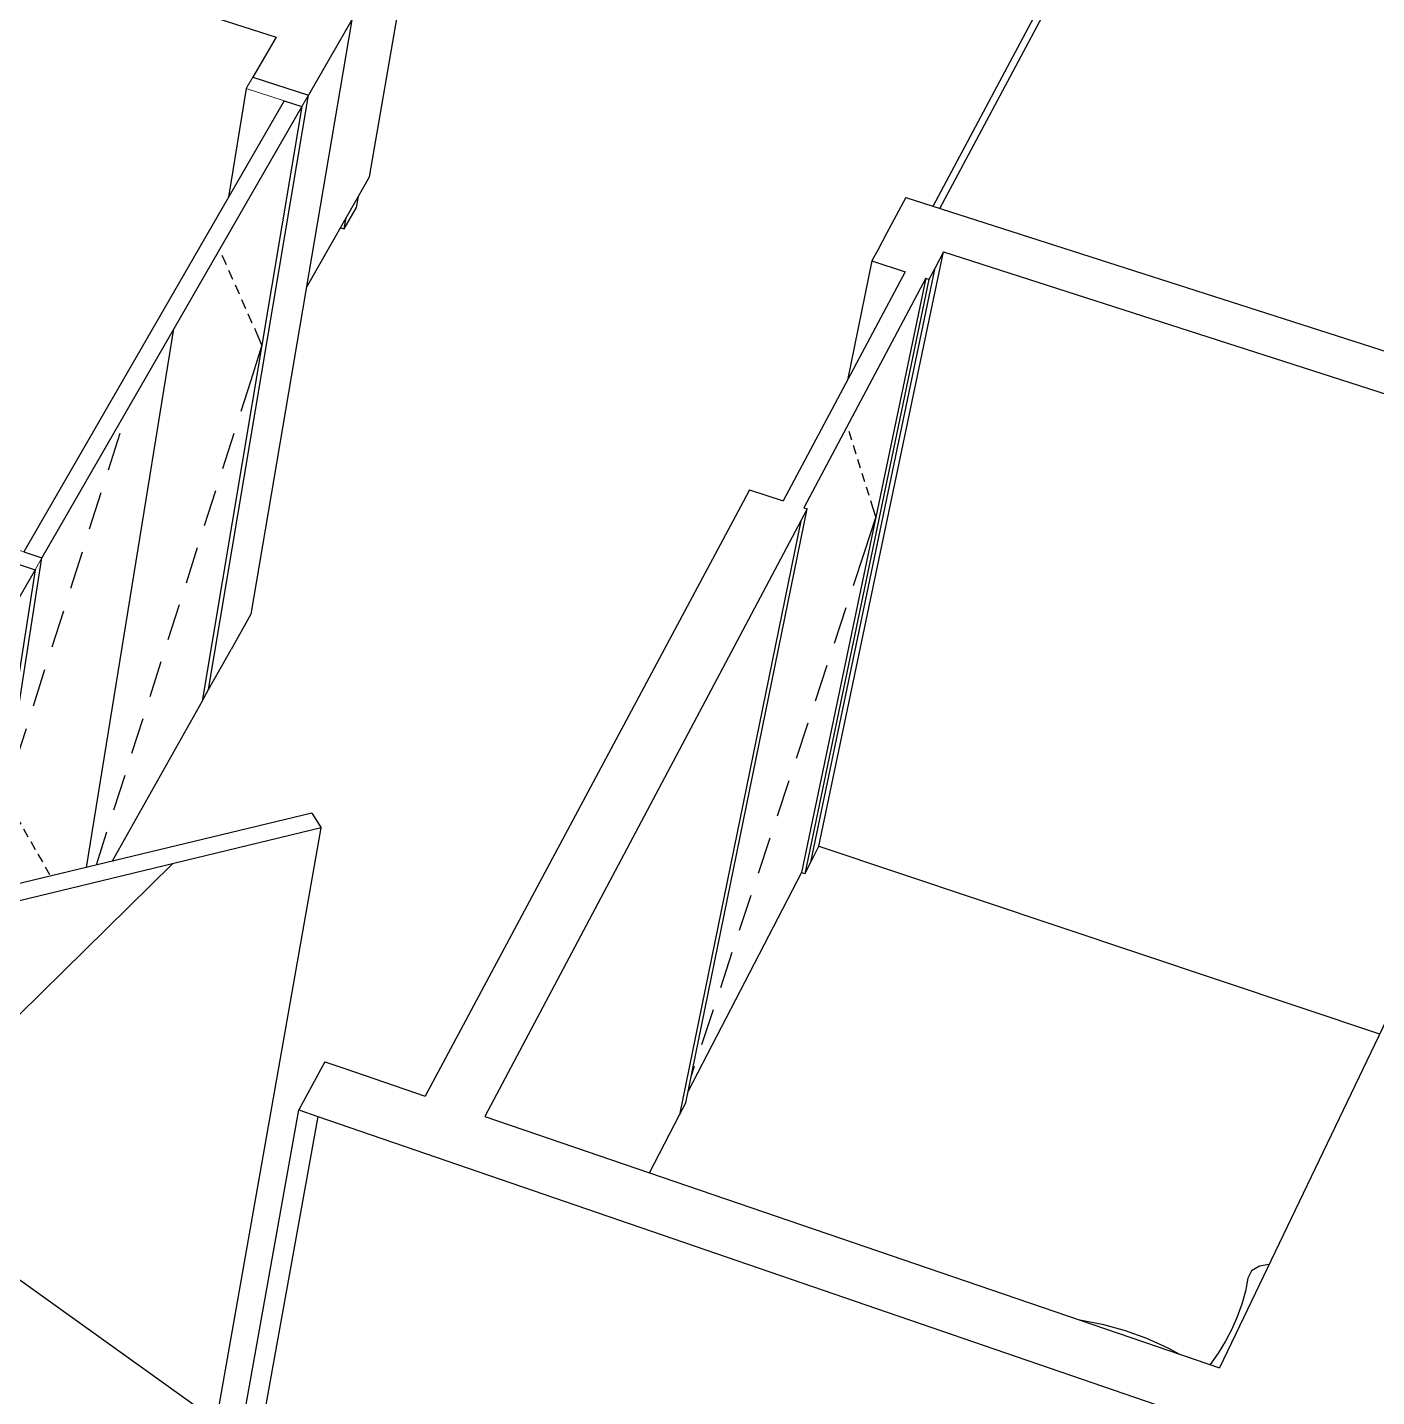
# Model space of a CAD drawing. Header units: millimetres. Extents: x 14050 to 24936, y -11631 to -4577.
# Drawn here: x 21368 to 22238, y -7873 to -6990 of the extents above; entities that cross this region are included whole.
import ezdxf

# ---------------------------------------------------------------- set-up
doc = ezdxf.new("R2010")
doc.units = ezdxf.units.MM
doc.header["$MEASUREMENT"] = 0
for name, color, linetype in [('NewA-Ee_25_10-M_WallsInternal', 7, 'Continuous'), ('NewA-Ee_40_20-M_GeneralFFAndEInternalMovable', 7, 'Continuous'), ('NewA-Ee_40_20-M_GeneralFFAndEInternalSanitary', 7, 'Continuous')]:
    doc.layers.add(name, color=color, linetype=linetype)

# ---------------------------------------------------------------- blocks, each defined once
blk = doc.blocks.new('Section Elem_31_1', base_point=(19801.11, -7873.17))
at = {"layer": 'NewA-Ee_25_10-M_WallsInternal', "linetype": 'Continuous'}
for p, q in [((21706.26, -6228.6), (21321.85, -6860.01)), ((21706.26, -6228.6), (21746.19, -6240.41)), ((21746.19, -6240.41), (21363.96, -6873.47)), ((21746.19, -6240.41), (21701.71, -6496.33)), ((21286.57, -6917.95), (21072.86, -7268.98)), ((21328.75, -6931.79), (21116.35, -7283.57)), ((21116.35, -7283.57), (21116.34, -7283.66)), ((21058.21, -7293.04), (20961.55, -7451.82)), ((21101.78, -7307.7), (21005.65, -7466.92)), ((21098.02, -7336.97), (21101.78, -7307.7)), ((21262.72, -7332.64), (21273.02, -7315.09))]:
    blk.add_line(p, q, dxfattribs=at)
blk = doc.blocks.new('Section Elem_36_1', base_point=(19801.11, -7873.17))
at = {"layer": 'NewA-Ee_25_10-M_WallsInternal', "linetype": 'Continuous'}
for p, q in [((21571.81, -7660.78), (21624.33, -7678.77)), ((21555, -7691.89), (22838.73, -8132.96)), ((21662.66, -7691.89), (22136.37, -7854.1))]:
    blk.add_line(p, q, dxfattribs=at)
blk = doc.blocks.new('Section Elem_38_1', base_point=(19801.11, -7873.17))
at = {"layer": 'NewA-Ee_25_10-M_WallsInternal', "linetype": 'Continuous'}
for p, q in [((21934.21, -7099.33), (21921.76, -7122.61)), ((21934.21, -7099.33), (22460.18, -7268.13)), ((21958.46, -7134.42), (22411.65, -7280.25)), ((21878.16, -7517.69), (22239.71, -7638.68))]:
    blk.add_line(p, q, dxfattribs=at)
blk = doc.blocks.new('Section Elem_39_1', base_point=(19801.11, -7873.17))
at = {"layer": 'NewA-Ee_25_10-M_WallsInternal', "linetype": 'Continuous'}
for p, q in [((21342.29, -6909.36), (21577.08, -6984.71)), ((21328.75, -6931.79), (21272.97, -7315.18)), ((21328.75, -6931.79), (21528.17, -6995.96)), ((21577.08, -6984.71), (21511.9, -7368.1)), ((21577.08, -6984.71), (21563.97, -7007.48)), ((21272.97, -7315.18), (21331.55, -7334.78)), ((21511.9, -7368.1), (21499.13, -7390.86))]:
    blk.add_line(p, q, dxfattribs=at)
blk = doc.blocks.new('Section Elem_58_1', base_point=(19801.11, -7873.17))
at = {"layer": 'NewA-Ee_25_10-M_WallsInternal', "linetype": 'Continuous'}
for p, q in [((21528.17, -6995.96), (21513.21, -7021.74)), ((21563.97, -7007.48), (21549.08, -7033.32)), ((21513.21, -7021.74), (21549.08, -7033.32)), ((21335.97, -7327.16), (21321.37, -7352.31)), ((21335.97, -7327.16), (21372.71, -7339.45)), ((21372.71, -7339.45), (21337.37, -7400.79)), ((21307.19, -7376.76), (21300.45, -7388.36)), ((21484.63, -7416.69), (21499.13, -7390.86)), ((21219, -7528.73), (21213.55, -7538.11)), ((21256.32, -7541.49), (21250.9, -7550.9))]:
    blk.add_line(p, q, dxfattribs=at)
blk = doc.blocks.new('Section Elem_59_1', base_point=(19801.11, -7873.17))
at = {"layer": 'NewA-Ee_25_10-M_WallsInternal', "linetype": 'Continuous'}
for p, q in [((21921.76, -7122.61), (21916.33, -7132.76)), ((21878.16, -7517.69), (21958.46, -7134.42)), ((21958.46, -7134.42), (21953.06, -7144.6)), ((21829.24, -7295.61), (21624.33, -7678.77)), ((21866.45, -7307.82), (21662.66, -7691.89)), ((21872.88, -7527.86), (21878.16, -7517.69)), ((21768.86, -7728.26), (21788.33, -7690.76))]:
    blk.add_line(p, q, dxfattribs=at)
blk = doc.blocks.new('Section Elem_75_1', base_point=(19801.11, -7873.17))
at = {"layer": 'NewA-Ee_25_10-M_WallsInternal', "linetype": 'Continuous'}
for p, q in [((22411.65, -7280.25), (22136.37, -7854.1)), ((22533.05, -7319.32), (22263.39, -7897.59)), ((22429.6, -7702.22), (22533.05, -7319.32)), ((22360.68, -7852.25), (22429.6, -7702.22))]:
    blk.add_line(p, q, dxfattribs=at)
blk = doc.blocks.new('Section Elem_95_1', base_point=(19801.11, -7873.17))
at = {"layer": 'NewA-Ee_25_10-M_WallsInternal', "linetype": 'Continuous'}
for p, q in [((21916.33, -7132.76), (21912.32, -7140.25)), ((21912.32, -7140.25), (21896.56, -7217.07)), ((21912.32, -7140.25), (21933.78, -7147.17)), ((21933.78, -7147.17), (21855.07, -7295.01)), ((21947.02, -7151.44), (21867.01, -7534.69)), ((21947.02, -7151.44), (21868.47, -7299.4)), ((21872.88, -7527.86), (21953.06, -7144.6)), ((21947.02, -7151.44), (21949.08, -7152.1)), ((21953.06, -7144.6), (21949.08, -7152.1)), ((21949.08, -7152.1), (21868.99, -7535.35)), ((21883.18, -7242.21), (21883.17, -7242.17)), ((21896.59, -7246.61), (21896.57, -7246.53)), ((21899.44, -7255.73), (21897.69, -7250.12)), ((21902.27, -7264.78), (21900.53, -7259.22)), ((21905.07, -7273.76), (21903.35, -7268.24)), ((21907.86, -7282.68), (21906.14, -7277.2)), ((21833.37, -7287.89), (21829.24, -7295.61)), ((21833.37, -7287.89), (21855.07, -7295.01)), ((21910.62, -7291.54), (21908.92, -7286.1)), ((21792.33, -7683.04), (21870.56, -7300.09)), ((21829.24, -7295.61), (21829.22, -7295.71)), ((21870.56, -7300.09), (21866.45, -7307.82)), ((21868.47, -7299.4), (21868.45, -7299.5)), ((21868.47, -7299.4), (21870.56, -7300.09)), ((21913.24, -7299.95), (21911.68, -7294.93)), ((21914.92, -7305.33), (21913.24, -7299.95)), ((21866.45, -7307.82), (21788.33, -7690.76)), ((21914.92, -7305.33), (21907.33, -7328.3)), ((21907.33, -7328.3), (21900.29, -7349.64)), ((21895.55, -7363.97), (21887.98, -7386.88)), ((21883.26, -7401.18), (21875.7, -7424.05)), ((21870.99, -7438.32), (21863.44, -7461.15)), ((21858.74, -7475.4), (21851.21, -7498.19)), ((21846.51, -7512.41), (21838.99, -7535.16)), ((21868.99, -7535.35), (21872.88, -7527.86)), ((21872.86, -7527.85), (21872.88, -7527.86)), ((21867.01, -7534.69), (21793.86, -7675.57)), ((21868.99, -7535.35), (21867.01, -7534.69)), ((21834.3, -7549.36), (21826.8, -7572.06)), ((21822.12, -7586.23), (21814.63, -7608.9)), ((21809.96, -7623.05), (21802.48, -7645.67)), ((21797.82, -7659.79), (21795.89, -7665.64)), ((21788.33, -7690.76), (21792.33, -7683.04)), ((21788.33, -7690.76), (21788.3, -7690.75))]:
    blk.add_line(p, q, dxfattribs=at)
blk = doc.blocks.new('Section Elem_102_1', base_point=(19801.11, -7873.17))
at = {"layer": 'NewA-Ee_25_10-M_WallsInternal', "linetype": 'Continuous'}
for p, q in [((21551.23, -7496.24), (21279.36, -7561.85)), ((21551.23, -7496.24), (21551.21, -7496.34)), ((21551.23, -7496.24), (21557.28, -7505.85)), ((21557.28, -7505.85), (21285.2, -7571.58)), ((21489.64, -7888.14), (21557.28, -7505.85)), ((21262.11, -7725.13), (21461.33, -7529.06)), ((21266.47, -7556.23), (21278.45, -7560.33)), ((21278.45, -7560.33), (21226.9, -7904.79)), ((21227.94, -7905.16), (21279.36, -7561.85)), ((21278.45, -7560.33), (21260.96, -7590.86)), ((21279.36, -7561.85), (21285.2, -7571.58)), ((21234.63, -7907.53), (21285.2, -7571.58)), ((21203.4, -7896.47), (21248.95, -7586.74)), ((21260.96, -7590.86), (21215.01, -7900.58)), ((21248.95, -7586.74), (21260.96, -7590.86)), ((21559.61, -7656.6), (21542.76, -7687.69)), ((21559.61, -7656.6), (21571.81, -7660.78)), ((21487.47, -7997.04), (21542.76, -7687.69)), ((21542.76, -7687.69), (21555, -7691.89)), ((21555, -7691.89), (21499.29, -8001.22)), ((21262.11, -7725.13), (21489.65, -7888.16)), ((21308.04, -7933.51), (21489.64, -7888.14))]:
    blk.add_line(p, q, dxfattribs=at)
blk = doc.blocks.new('Section Elem_118_1', base_point=(19801.11, -7873.17))
at = {"layer": 'NewA-Ee_25_10-M_WallsInternal', "color": 24, "linetype": 'Continuous', "lineweight": 13}
for p, q in [((21513.21, -7021.74), (21508.95, -7029.06)), ((21508.95, -7029.06), (21533.35, -7036.95)), ((21549.08, -7033.32), (21544.85, -7040.66)), ((21340.47, -7319.4), (21335.97, -7327.16)), ((21340.47, -7319.4), (21365.44, -7327.74)), ((21377.2, -7331.67), (21372.71, -7339.45))]:
    blk.add_line(p, q, dxfattribs=at)
at = {"layer": 'NewA-Ee_25_10-M_WallsInternal', "linetype": 'Continuous'}
for p, q in [((21484.63, -7416.69), (21549.08, -7033.32)), ((21508.95, -7029.06), (21497.45, -7099.12)), ((21533.35, -7036.95), (21544.85, -7040.66)), ((21544.85, -7040.66), (21480.51, -7424.03)), ((21480.14, -7129.1), (21480.13, -7129.07)), ((21491.84, -7133.05), (21491.76, -7132.87)), ((21496.09, -7142.65), (21493.48, -7136.75)), ((21500.3, -7152.17), (21497.71, -7146.32)), ((21504.49, -7161.63), (21501.92, -7155.82)), ((21508.64, -7171.02), (21506.09, -7165.25)), ((21512.76, -7180.34), (21510.23, -7174.61)), ((21405.92, -7531.3), (21462.2, -7184.11)), ((21516.55, -7188.9), (21514.34, -7183.9)), ((21519.05, -7194.56), (21511.78, -7217.35)), ((21519.05, -7194.56), (21516.55, -7188.9)), ((21511.78, -7217.35), (21505.4, -7237.34)), ((21420.63, -7232.15), (21420.67, -7232.02)), ((21432.18, -7236.63), (21432.41, -7235.9)), ((21420.04, -7274.87), (21427.51, -7251.34)), ((21500.87, -7251.55), (21493.62, -7274.27)), ((21407.93, -7313.04), (21415.38, -7289.56)), ((21489.09, -7288.46), (21481.86, -7311.14)), ((21365.44, -7327.74), (21377.2, -7331.67)), ((21395.84, -7351.14), (21403.28, -7327.71)), ((21477.34, -7325.3), (21470.12, -7347.93)), ((21343.7, -7546.32), (21377.2, -7331.67)), ((21372.71, -7339.45), (21340.37, -7547.12)), ((21465.61, -7362.07), (21458.4, -7384.66)), ((21383.78, -7389.17), (21391.2, -7365.78)), ((21453.89, -7398.77), (21446.7, -7421.33)), ((21371.74, -7427.13), (21379.14, -7403.78)), ((21480.51, -7424.03), (21422.55, -7527.29)), ((21480.51, -7424.03), (21480.48, -7424.01)), ((21480.51, -7424.03), (21484.63, -7416.69)), ((21360.61, -7462.19), (21367.11, -7441.71)), ((21442.2, -7435.41), (21435.02, -7457.93)), ((21353.23, -7485.47), (21360.61, -7462.19)), ((21430.53, -7471.99), (21423.36, -7494.46)), ((21353.23, -7485.47), (21356.17, -7490.61)), ((21356.17, -7490.61), (21358.74, -7495.1)), ((21360.56, -7498.28), (21363.47, -7503.36)), ((21365.28, -7506.52), (21368.17, -7511.56)), ((21418.89, -7508.49), (21412.08, -7529.82)), ((21369.97, -7514.7), (21372.83, -7519.7)), ((21374.62, -7522.82), (21377.46, -7527.78)), ((21379.23, -7530.88), (21382.06, -7535.81))]:
    blk.add_line(p, q, dxfattribs=at)
at = {"layer": 'NewA-Ee_25_10-M_WallsInternal', "linetype": 'Continuous', "flags": 128}
for points in [[(21533.35, -7036.95), (21450.58, -7180.3), (21365.44, -7327.74)], [(21544.85, -7040.66), (21462.2, -7184.11), (21377.2, -7331.67)]]:
    blk.add_lwpolyline(points, dxfattribs=at)
blk = doc.blocks.new('Section Elem_224_1', base_point=(19801.11, -7873.17))
at = {"layer": 'NewA-Ee_40_20-M_GeneralFFAndEInternalMovable', "linetype": 'Continuous'}
for p, q in [((21951.83, -7104.98), (22065.26, -6892.07)), ((21956.22, -7106.39), (22070.69, -6891.33)), ((22065.26, -6892.07), (22068.61, -6890.87)), ((22065.26, -6892.07), (22066.3, -6890.98)), ((22066.3, -6890.98), (22067.92, -6890.31)), ((22067.92, -6890.31), (22069.84, -6889.99)), ((22068.61, -6890.87), (22070.69, -6891.33)), ((22069.84, -6889.99), (22070.64, -6889.92)), ((22070.64, -6889.92), (22071.82, -6890.13)), ((22070.69, -6891.33), (22070.93, -6891.08)), ((22070.87, -6891.01), (22070.93, -6891.08)), ((22070.93, -6891.08), (22071.41, -6891.16)), ((22071.42, -6891.11), (22071.41, -6891.16)), ((22071.41, -6891.16), (22565.85, -7045.95)), ((22071.42, -6891.11), (22072.01, -6890.19)), ((22071.82, -6890.13), (22072.01, -6890.19)), ((22072.01, -6890.19), (22566.33, -7044.93))]:
    blk.add_line(p, q, dxfattribs=at)
blk = doc.blocks.new('Section Elem_226_1', base_point=(19801.11, -7873.17))
at = {"layer": 'NewA-Ee_40_20-M_GeneralFFAndEInternalMovable', "linetype": 'Continuous'}
for p, q in [((21491.71, -6674.4), (21645.98, -6722.53)), ((21495.18, -6679.55), (21388.34, -6856.92)), ((21463.46, -6880.87), (21495.18, -6679.55)), ((21489.63, -6677.92), (21489.65, -6677.82)), ((21495.18, -6679.55), (21643.96, -6725.98)), ((21588.41, -7085.94), (21650.61, -6725.91)), ((21643.96, -6725.98), (21592.26, -6814.44)), ((21650.61, -6725.91), (21597.89, -6816.22)), ((21643.95, -6726.08), (21643.96, -6725.98)), ((21645.98, -6722.53), (21645.02, -6724.16)), ((21645.02, -6724.16), (21650.61, -6725.91)), ((21645.66, -6724.36), (21645.98, -6722.53)), ((21592.05, -6814.8), (21539.31, -6905.05)), ((21597.89, -6816.22), (21569.77, -6982.37)), ((21592.05, -6814.8), (21597.69, -6816.57)), ((21592.26, -6814.44), (21592.19, -6814.84)), ((21592.26, -6814.44), (21597.89, -6816.22)), ((21597.69, -6816.57), (21543.99, -6908.56)), ((21597.69, -6816.57), (21569.63, -6982.32)), ((21371.61, -6918.77), (21380.59, -6858.68)), ((21380.59, -6858.68), (21537.21, -6908.63)), ((21388.32, -6857.07), (21388.34, -6856.92)), ((21388.34, -6856.92), (21539.31, -6905.05)), ((21527.3, -6968.73), (21537.21, -6908.63)), ((21538.31, -6906.75), (21528.04, -6968.97)), ((21543.99, -6908.56), (21533.68, -6970.78)), ((21538.31, -6906.75), (21537.21, -6908.63)), ((21538.31, -6906.75), (21543.99, -6908.56)), ((21539.29, -6905.15), (21539.31, -6905.05)), ((21547.72, -7157.41), (21588.41, -7085.94)), ((21579.96, -7105.73), (21581.19, -7098.63)), ((21572.09, -7119.56), (21579.96, -7105.73)), ((21572.09, -7119.56), (21573.31, -7112.46)), ((21569.71, -7118.79), (21572.09, -7119.56))]:
    blk.add_line(p, q, dxfattribs=at)
at = {"layer": 'NewA-Ee_40_20-M_GeneralFFAndEInternalMovable', "linetype": 'Continuous', "flags": 128}
blk.add_lwpolyline([(21491.71, -6674.4), (21489.65, -6677.82), (21382.72, -6855.13), (21380.59, -6858.68)], dxfattribs=at)
blk = doc.blocks.new('Section Elem_247_1', base_point=(19801.11, -7873.17))
at = {"layer": 'NewA-Ee_40_20-M_GeneralFFAndEInternalSanitary', "linetype": 'Continuous'}
for p, q in [((22168.35, -7787.44), (22162.32, -7788.34)), ((22154.82, -7796.08), (22153.14, -7804.53)), ((22157.21, -7791.46), (22154.82, -7796.08)), ((22162.32, -7788.34), (22157.21, -7791.46)), ((22153.14, -7804.53), (22150.84, -7812.86)), ((22150.84, -7812.86), (22147.93, -7821.04)), ((22147.93, -7821.04), (22144.43, -7829.06)), ((22047.54, -7823.42), (22046.38, -7823.28)), ((22061.79, -7826.22), (22047.54, -7823.42)), ((22075.9, -7830.15), (22061.79, -7826.22)), ((22089.59, -7835.14), (22075.9, -7830.15)), ((22144.43, -7829.06), (22140.33, -7836.88)), ((22103.45, -7841.38), (22089.59, -7835.14)), ((22140.33, -7836.88), (22135.65, -7844.5)), ((22110.97, -7845.4), (22103.45, -7841.38)), ((22135.65, -7844.5), (22130.39, -7851.88)), ((22130.39, -7851.88), (22130.28, -7852.01))]:
    blk.add_line(p, q, dxfattribs=at)

msp = doc.modelspace()

# ---------------------------------------------------------------- block references
at = {"layer": 'NewA-Ee_25_10-M_WallsInternal', "lineweight": 0}
for name in ['Section Elem_36_1', 'Section Elem_31_1', 'Section Elem_39_1', 'Section Elem_58_1', 'Section Elem_118_1', 'Section Elem_38_1', 'Section Elem_59_1', 'Section Elem_95_1', 'Section Elem_75_1', 'Section Elem_102_1']:
    msp.add_blockref(name, (19801.11, -7873.17), dxfattribs=at)
at = {"layer": 'NewA-Ee_40_20-M_GeneralFFAndEInternalMovable', "lineweight": 0}
for name in ['Section Elem_226_1', 'Section Elem_224_1']:
    msp.add_blockref(name, (19801.11, -7873.17), dxfattribs=at)
at = {"layer": 'NewA-Ee_40_20-M_GeneralFFAndEInternalSanitary', "lineweight": 0}
msp.add_blockref('Section Elem_247_1', (19801.11, -7873.17), dxfattribs=at)

doc.saveas('drawing.dxf')
